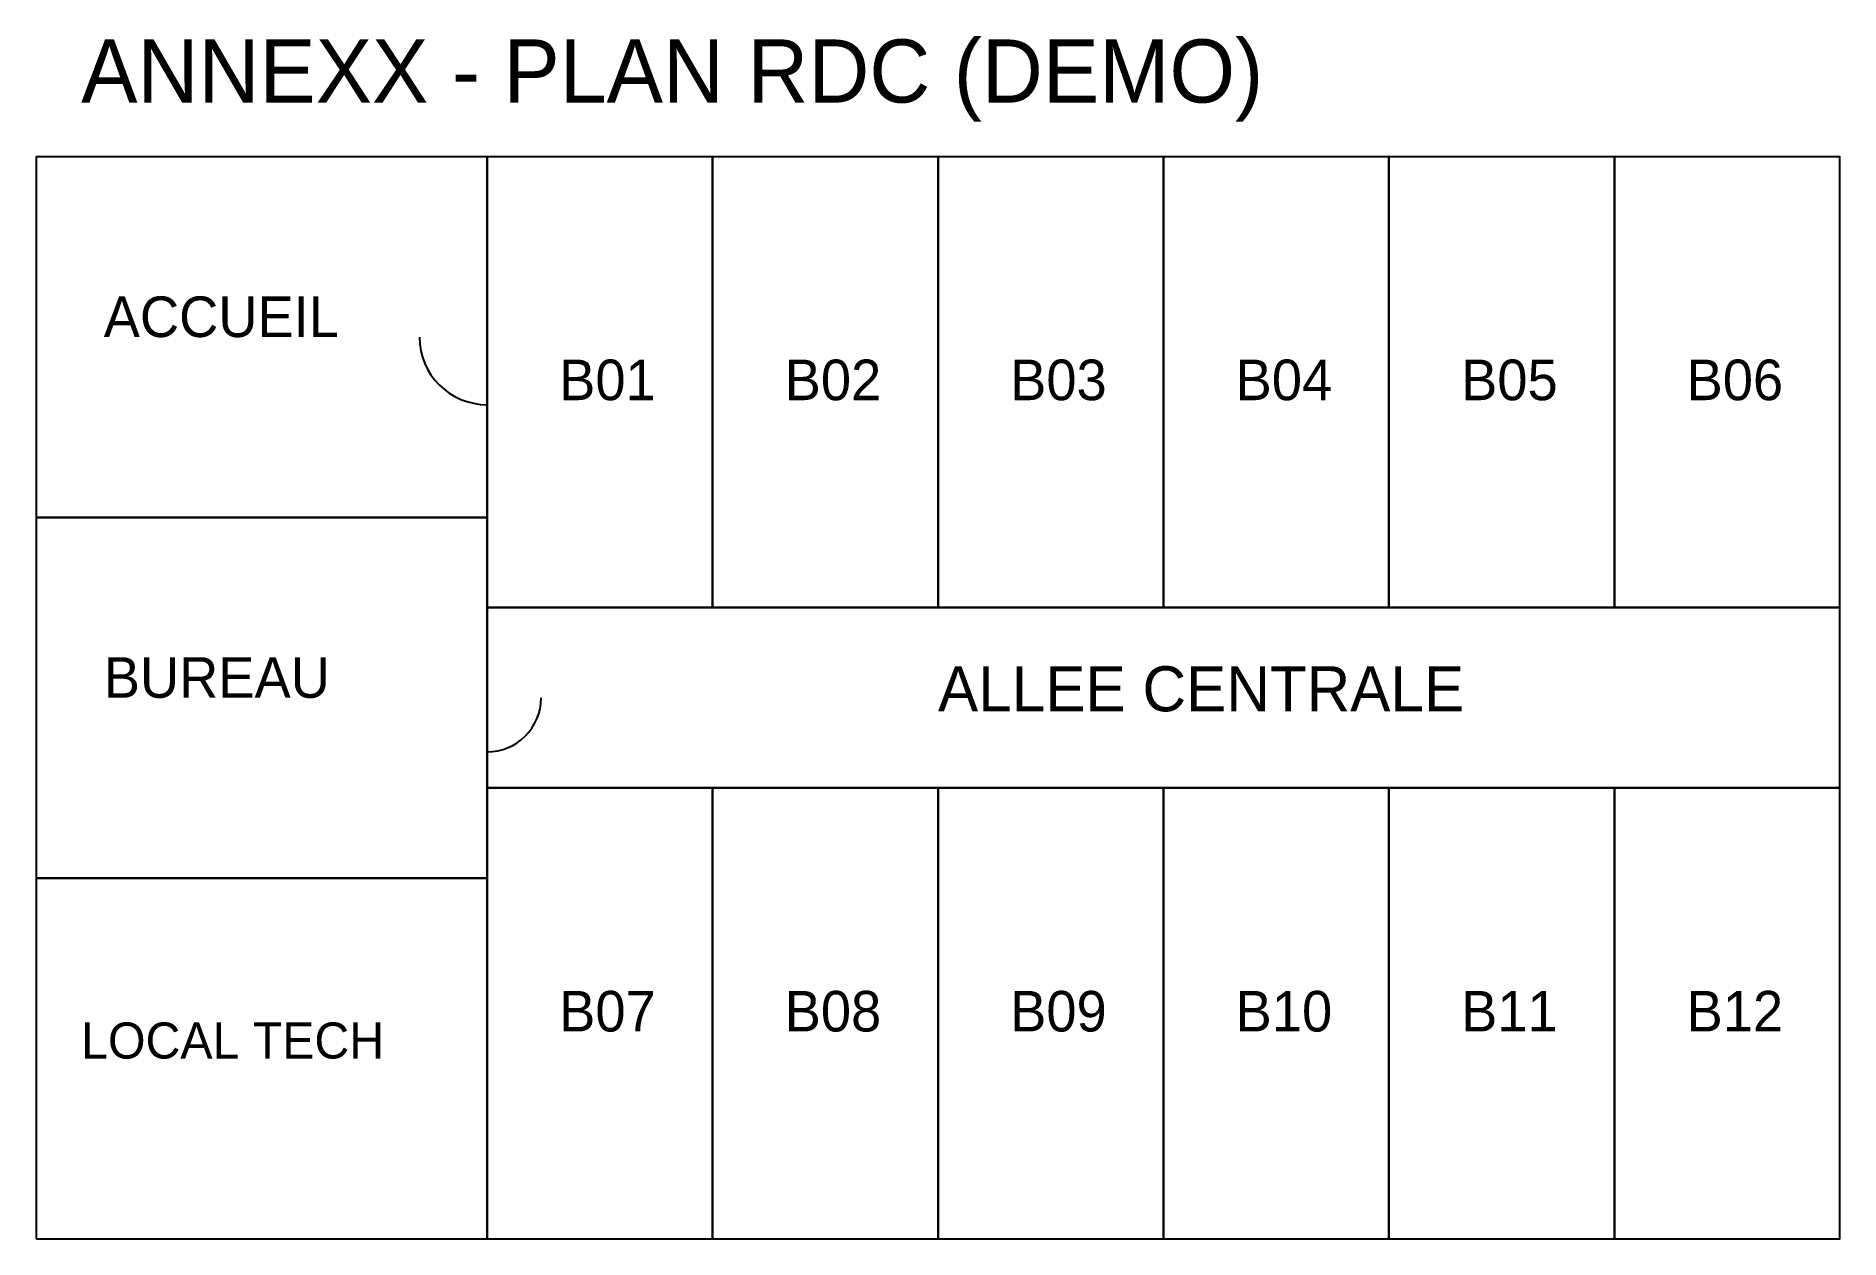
# Model space of a CAD drawing. Header units: metres. Extents: x 0 to 40, y 0 to 26.7.
import ezdxf

# ---------------------------------------------------------------- set-up
doc = ezdxf.new("R2010")
doc.units = ezdxf.units.M
for name, color, linetype in [('CLOISONS', 8, 'Continuous'), ('MURS', 7, 'Continuous'), ('PORTES', 3, 'Continuous'), ('TEXTE', 5, 'Continuous')]:
    doc.layers.add(name, color=color, linetype=linetype)

msp = doc.modelspace()

# ---------------------------------------------------------------- linework, layer by layer
at = {"layer": 'CLOISONS'}
for points in [[(0, 0), (10, 0), (10, 24), (0, 24), (0, 0)], [(0, 16), (10, 16), (10, 24), (0, 24), (0, 16)], [(10, 14), (15, 14), (15, 24), (10, 24), (10, 14)], [(15, 14), (20, 14), (20, 24), (15, 24), (15, 14)], [(20, 14), (25, 14), (25, 24), (20, 24), (20, 14)], [(25, 14), (30, 14), (30, 24), (25, 24), (25, 14)], [(30, 14), (35, 14), (35, 24), (30, 24), (30, 14)], [(35, 14), (40, 14), (40, 24), (35, 24), (35, 14)], [(0, 8), (10, 8), (10, 16), (0, 16), (0, 8)], [(10, 10), (40, 10), (40, 14), (10, 14), (10, 10)], [(10, 0), (15, 0), (15, 10), (10, 10), (10, 0)], [(15, 0), (20, 0), (20, 10), (15, 10), (15, 0)], [(20, 0), (25, 0), (25, 10), (20, 10), (20, 0)], [(25, 0), (30, 0), (30, 10), (25, 10), (25, 0)], [(30, 0), (35, 0), (35, 10), (30, 10), (30, 0)], [(35, 0), (40, 0), (40, 10), (35, 10), (35, 0)], [(0, 0), (10, 0), (10, 8), (0, 8), (0, 0)]]:
    msp.add_lwpolyline(points, dxfattribs=at)
at = {"layer": 'MURS'}
msp.add_lwpolyline([(0, 0), (40, 0), (40, 24), (0, 24), (0, 0)], dxfattribs=at)
at = {"layer": 'PORTES'}
for centre, radius, start, end in [((10, 20), 1.5, 180, 270), ((10, 12), 1.2, 270, 360)]:
    msp.add_arc(centre, radius, start, end, dxfattribs=at)

# ---------------------------------------------------------------- texts
at = {"layer": 'TEXTE'}
for s, height, p in [('ANNEXX - PLAN RDC (DEMO)', 1.4, (1, 25.2)), ('ACCUEIL', 0.9, (1.5, 20)), ('B01', 0.9, (11.6, 18.6)), ('B02', 0.9, (16.6, 18.6)), ('B03', 0.9, (21.6, 18.6)), ('B04', 0.9, (26.6, 18.6)), ('B05', 0.9, (31.6, 18.6)), ('B06', 0.9, (36.6, 18.6)), ('BUREAU', 0.9, (1.5, 12)), ('ALLEE CENTRALE', 1, (20, 11.7)), ('B07', 0.9, (11.6, 4.6)), ('B08', 0.9, (16.6, 4.6)), ('B09', 0.9, (21.6, 4.6)), ('B10', 0.9, (26.6, 4.6)), ('B11', 0.9, (31.6, 4.6)), ('B12', 0.9, (36.6, 4.6)), ('LOCAL TECH', 0.8, (1, 4))]:
    msp.add_text(s, height=height, dxfattribs=at).set_placement(p)

doc.saveas('drawing.dxf')
